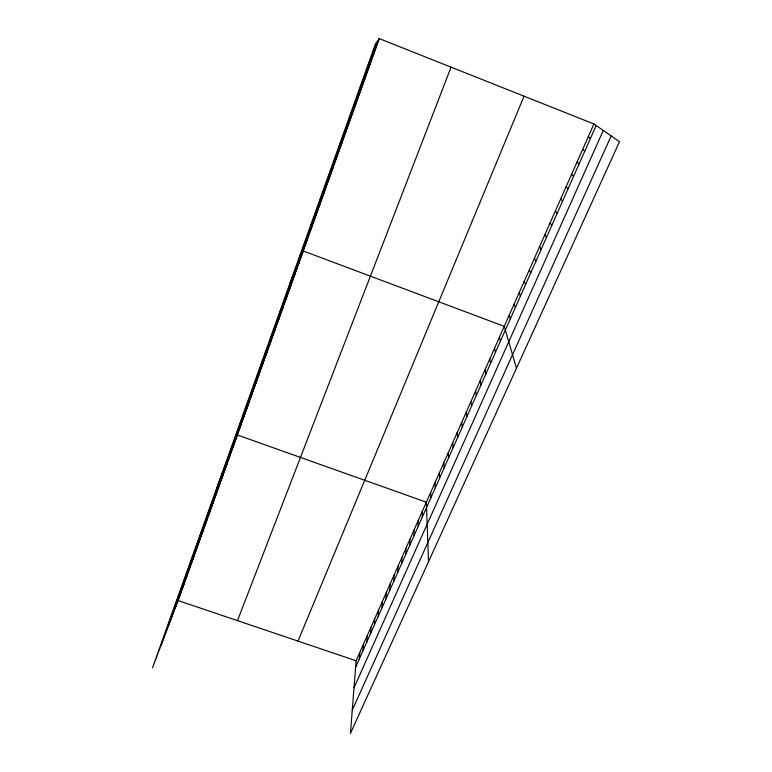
<?xml version="1.0" encoding="UTF-8"?>
<svg xmlns="http://www.w3.org/2000/svg" width="772" height="772" viewBox="0 0 772 772"><rect width="100%" height="100%" fill="white"/><g stroke="black" fill="none" stroke-linecap="round" stroke-linejoin="round"><path stroke-width="1.16" d="M405.898 554.045L405.918 548.352M401.855 563.145L401.913 557.374M397.841 572.177L397.947 566.339M393.865 581.142L394 575.236M389.908 590.04L390.092 584.066M385.99 598.879L386.203 592.838M382.092 607.651L382.352 601.542M378.222 616.355L378.521 610.189M374.391 625.002L374.719 618.768M370.579 633.58L370.946 627.289M366.797 642.101L367.202 635.742M363.033 650.564L363.477 644.147M359.308 658.96L359.781 652.485M593.919 123.974L356.114 660.764L350.449 733.4L619.491 141.672L593.919 123.974L379.245 38.6L375.192 44.689L152.509 667.828L178.071 600.539L379.245 38.6M160.682 646.309L376.514 42.711M168.576 625.523L377.759 40.829M175.775 606.589L378.888 39.131M191.572 562.441L193.753 556.728M185.184 580.293L187.413 574.445M188.368 571.396L190.568 565.615M182.028 589.123L184.276 583.207M178.892 597.885L181.159 591.902M207.967 516.642L210.023 511.296M201.338 535.16L203.441 529.669M204.638 525.935L206.722 520.511M198.057 544.318L200.189 538.75M194.805 553.408L196.956 547.773M218.1 488.329L220.068 483.214M214.703 497.834L216.7 492.642M211.325 507.272L213.342 502.003M231.976 449.555L233.829 444.778M228.473 459.359L230.355 454.496M224.99 469.087L226.9 464.136M221.535 478.746L223.475 473.709M237.477 620.64L451.06 67.164M239.175 429.444L240.97 424.841M216.903 487.624L237.342 434.983L426.366 502.186L428.518 561.688M250.34 398.255L252.039 393.932M246.596 408.735L248.314 404.316M242.871 419.128L244.627 414.622M257.935 377.035L259.566 372.905M254.123 387.689L255.783 383.462M265.655 355.477L267.208 351.54M261.785 366.295L263.368 362.271M269.563 344.553L271.078 340.732M277.476 322.455L278.914 318.846M273.5 333.552L274.986 329.837M281.481 311.27L282.88 307.758M285.515 299.98L286.885 296.593M289.587 288.603L290.919 285.322M293.698 277.129L294.981 273.963M297.838 265.558L299.082 262.519M289.654 284.048L303.213 250.968L504.261 326.353L516.458 368.283M306.233 242.119L307.381 239.32M310.479 230.249L311.589 227.566M298.011 641.117L524.043 96.191M314.764 218.283L315.835 215.726M319.087 206.201L320.11 203.779M323.449 194.023L324.423 191.726M327.839 181.738L328.775 179.567M332.278 169.338L333.166 167.312M336.756 156.832L337.586 154.94M355.602 667.298L596.167 125.527M341.272 144.219L342.054 142.473M354.01 687.765L603.279 130.449M352.264 710.192L611.183 135.92M345.827 131.491L346.56 129.879M350.42 118.656L351.106 117.19M355.062 105.696L355.689 104.384M359.742 92.621L360.321 91.463M364.461 79.429L364.982 78.426M369.228 66.122L369.692 65.263M374.034 52.689L374.449 51.994M178.071 600.539L356.114 660.764M588.274 136.721L590.445 138.42M582.677 149.353L584.771 151.206M577.128 161.879L579.145 163.867M571.627 174.289L573.577 176.421M566.175 186.602L568.047 188.86M560.771 198.8L562.576 201.193M555.415 210.891L557.143 213.419M550.098 222.886L551.758 225.54M544.839 234.775L546.422 237.554M539.609 246.558L541.133 249.472M534.436 258.253L535.893 261.283M529.303 269.843L530.692 272.989M524.207 281.326L525.539 284.598M519.16 292.723L520.424 296.11M514.152 304.033L515.358 307.526M509.192 315.237L510.331 318.846M499.378 337.374L500.401 341.205M494.534 348.307L495.499 352.244M489.738 359.154L490.645 363.187M484.97 369.913L485.82 374.044M480.242 380.577L481.033 384.813M475.552 391.163L476.295 395.496M470.901 401.662L471.586 406.091M466.288 412.074L466.925 416.6M461.714 422.409L462.293 427.032M457.169 432.658L457.7 437.367M452.662 442.829L453.145 447.635M448.194 452.913L448.628 457.806M443.765 462.92L444.141 467.909M439.365 472.85L439.693 477.926M434.993 482.712L435.283 487.865M430.66 492.488L430.901 497.718M422.216 511.556L422.361 516.951M418.096 520.859L418.202 526.33M414.004 530.094L414.062 535.633M409.942 539.252L409.961 544.878"/></g></svg>
